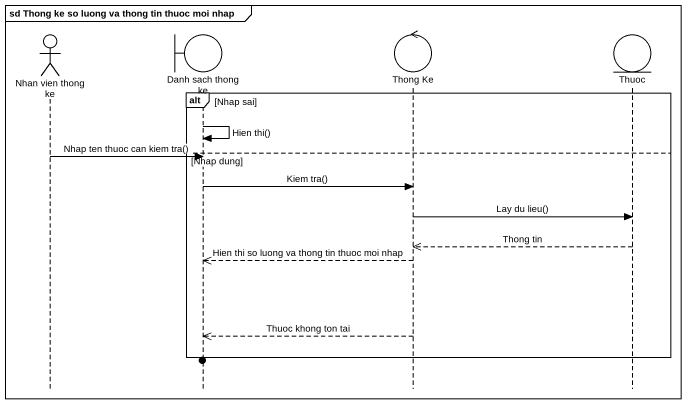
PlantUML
@startuml
mainframe sd Thong ke so luong va thong tin thuoc moi nhap
hide footbox
actor "Nhan vien thong ke" as Nhan_vien_thong_ke
boundary "Danh sach thong ke" as Danh_sach_thong_ke
control "Thong Ke" as Thong_Ke
entity Thuoc

alt Nhap sai
  Danh_sach_thong_ke -> Danh_sach_thong_ke : Hien thi()
else Nhap dung
  Nhan_vien_thong_ke -> Danh_sach_thong_ke : Nhap ten thuoc can kiem tra()
  Danh_sach_thong_ke -> Thong_Ke : Kiem tra()
  Thong_Ke -> Thuoc : Lay du lieu()
  Thuoc -->> Thong_Ke : Thong tin
  Thong_Ke -->> Danh_sach_thong_ke : Hien thi so luong va thong tin thuoc moi nhap
  Thong_Ke -->> Danh_sach_thong_ke : Thuoc khong ton tai
end
@enduml
